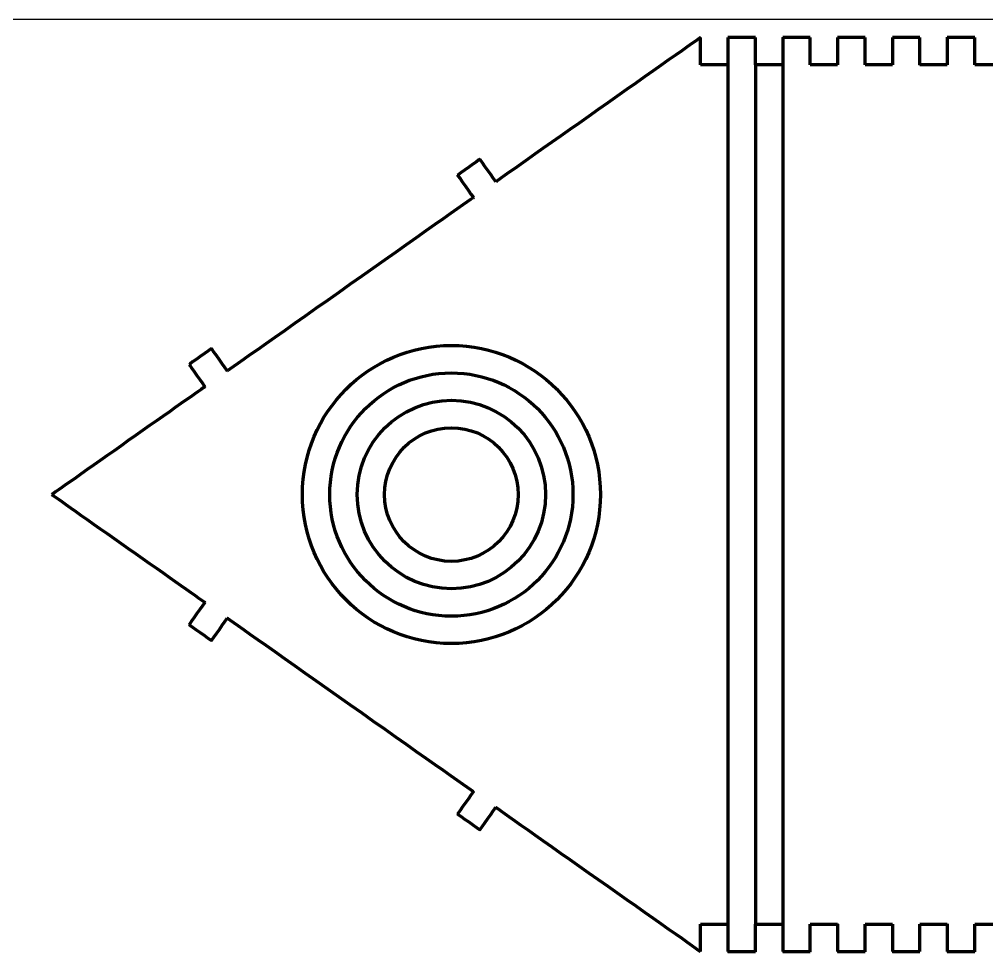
# Model space of a CAD drawing. Header units: centimetres. Extents: x 1569 to 2514, y -799 to -397.
# Drawn here: x 2292.4 to 2391.2, y -492.4 to -397.2 of the extents above; entities that cross this region are included whole.
import ezdxf

# ---------------------------------------------------------------- set-up
doc = ezdxf.new("R2010")
doc.units = ezdxf.units.CM
doc.header["$MEASUREMENT"] = 0
doc.layers.add('layer 1', color=7, linetype='Continuous')

msp = doc.modelspace()

# ---------------------------------------------------------------- linework, layer by layer
msp.add_line((2514.087, -397.205), (2064.087, -397.205))
at = {"layer": 'layer 1', "lineweight": 80}
for points, knots in [([(2361.981, -399.052), (2361.981, -399.052), (2361.981, -399.052), (2341.066, -413.782), (2341.066, -413.782)], [0.005347594, 0.005347594, 0.005347594, 0.005347594, 0.005347604, 0.010695187, 0.010695187, 0.010695187, 0.010695187]), ([(2367.581, -399.052), (2367.581, -399.052), (2367.581, -399.052), (2364.78, -399.052), (2364.78, -399.052)], [0.973262032, 0.973262032, 0.973262032, 0.973262032, 0.973262042, 0.978609626, 0.978609626, 0.978609626, 0.978609626]), ([(2364.78, -399.052), (2364.78, -399.052), (2364.78, -399.052), (2364.78, -401.852), (2364.78, -401.852)], [0.978609626, 0.978609626, 0.978609626, 0.978609626, 0.978609636, 0.983957219, 0.983957219, 0.983957219, 0.983957219]), ([(2367.581, -401.852), (2367.581, -401.852), (2367.581, -401.852), (2367.581, -399.052), (2367.581, -399.052)], [0.967914439, 0.967914439, 0.967914439, 0.967914439, 0.967914449, 0.973262032, 0.973262032, 0.973262032, 0.973262032]), ([(2373.18, -399.052), (2373.18, -399.052), (2373.18, -399.052), (2370.38, -399.052), (2370.38, -399.052)], [0.951871658, 0.951871658, 0.951871658, 0.951871658, 0.951871668, 0.957219251, 0.957219251, 0.957219251, 0.957219251]), ([(2370.38, -399.052), (2370.38, -399.052), (2370.38, -399.052), (2370.38, -401.852), (2370.38, -401.852)], [0.957219251, 0.957219251, 0.957219251, 0.957219251, 0.957219261, 0.962566845, 0.962566845, 0.962566845, 0.962566845]), ([(2373.18, -401.852), (2373.18, -401.852), (2373.18, -401.852), (2373.18, -399.052), (2373.18, -399.052)], [0.946524064, 0.946524064, 0.946524064, 0.946524064, 0.946524074, 0.951871658, 0.951871658, 0.951871658, 0.951871658]), ([(2378.78, -399.052), (2378.78, -399.052), (2378.78, -399.052), (2375.979, -399.052), (2375.979, -399.052)], [0.930481283, 0.930481283, 0.930481283, 0.930481283, 0.930481293, 0.935828877, 0.935828877, 0.935828877, 0.935828877]), ([(2375.979, -399.052), (2375.979, -399.052), (2375.979, -399.052), (2375.979, -401.852), (2375.979, -401.852)], [0.935828877, 0.935828877, 0.935828877, 0.935828877, 0.935828887, 0.941176471, 0.941176471, 0.941176471, 0.941176471]), ([(2378.78, -401.852), (2378.78, -401.852), (2378.78, -401.852), (2378.78, -399.052), (2378.78, -399.052)], [0.92513369, 0.92513369, 0.92513369, 0.92513369, 0.9251337, 0.930481283, 0.930481283, 0.930481283, 0.930481283]), ([(2384.379, -399.052), (2384.379, -399.052), (2384.379, -399.052), (2381.579, -399.052), (2381.579, -399.052)], [0.909090909, 0.909090909, 0.909090909, 0.909090909, 0.909090919, 0.914438503, 0.914438503, 0.914438503, 0.914438503]), ([(2381.579, -399.052), (2381.579, -399.052), (2381.579, -399.052), (2381.58, -401.852), (2381.58, -401.852)], [0.914438503, 0.914438503, 0.914438503, 0.914438503, 0.914438513, 0.919786096, 0.919786096, 0.919786096, 0.919786096]), ([(2384.379, -401.852), (2384.379, -401.852), (2384.379, -401.852), (2384.379, -399.052), (2384.379, -399.052)], [0.903743316, 0.903743316, 0.903743316, 0.903743316, 0.903743326, 0.909090909, 0.909090909, 0.909090909, 0.909090909]), ([(2389.979, -399.052), (2389.979, -399.052), (2389.979, -399.052), (2387.179, -399.052), (2387.179, -399.052)], [0.887700535, 0.887700535, 0.887700535, 0.887700535, 0.887700545, 0.893048128, 0.893048128, 0.893048128, 0.893048128]), ([(2387.179, -399.052), (2387.179, -399.052), (2387.179, -399.052), (2387.179, -401.852), (2387.179, -401.852)], [0.893048128, 0.893048128, 0.893048128, 0.893048128, 0.893048138, 0.898395722, 0.898395722, 0.898395722, 0.898395722]), ([(2389.979, -401.852), (2389.979, -401.852), (2389.979, -401.852), (2389.979, -399.052), (2389.979, -399.052)], [0.882352941, 0.882352941, 0.882352941, 0.882352941, 0.882352951, 0.887700535, 0.887700535, 0.887700535, 0.887700535]), ([(2364.78, -401.852), (2364.78, -401.852), (2364.78, -401.852), (2361.981, -401.852), (2361.981, -401.852)], [0.983957219, 0.983957219, 0.983957219, 0.983957219, 0.983957229, 0.989304813, 0.989304813, 0.989304813, 0.989304813]), ([(2370.38, -401.852), (2370.38, -401.852), (2370.38, -401.852), (2367.581, -401.852), (2367.581, -401.852)], [0.962566845, 0.962566845, 0.962566845, 0.962566845, 0.962566855, 0.967914439, 0.967914439, 0.967914439, 0.967914439]), ([(2375.979, -401.852), (2375.979, -401.852), (2375.979, -401.852), (2373.18, -401.852), (2373.18, -401.852)], [0.941176471, 0.941176471, 0.941176471, 0.941176471, 0.941176481, 0.946524064, 0.946524064, 0.946524064, 0.946524064]), ([(2381.58, -401.852), (2381.58, -401.852), (2381.58, -401.852), (2378.78, -401.852), (2378.78, -401.852)], [0.919786096, 0.919786096, 0.919786096, 0.919786096, 0.919786106, 0.92513369, 0.92513369, 0.92513369, 0.92513369]), ([(2387.179, -401.852), (2387.179, -401.852), (2387.179, -401.852), (2384.379, -401.852), (2384.379, -401.852)], [0.898395722, 0.898395722, 0.898395722, 0.898395722, 0.898395732, 0.903743316, 0.903743316, 0.903743316, 0.903743316]), ([(2392.779, -401.852), (2392.779, -401.852), (2392.779, -401.852), (2389.979, -401.852), (2389.979, -401.852)], [0.877005348, 0.877005348, 0.877005348, 0.877005348, 0.877005358, 0.882352941, 0.882352941, 0.882352941, 0.882352941]), ([(2339.448, -411.488), (2339.448, -411.488), (2339.448, -411.488), (2337.16, -413.101), (2337.16, -413.101)], [0.016042781, 0.016042781, 0.016042781, 0.016042781, 0.016042791, 0.021390374, 0.021390374, 0.021390374, 0.021390374]), ([(2341.066, -413.782), (2341.066, -413.782), (2341.066, -413.782), (2339.448, -411.488), (2339.448, -411.488)], [0.010695187, 0.010695187, 0.010695187, 0.010695187, 0.010695197, 0.016042781, 0.016042781, 0.016042781, 0.016042781]), ([(2337.16, -413.101), (2337.16, -413.101), (2337.16, -413.101), (2338.776, -415.394), (2338.776, -415.394)], [0.021390374, 0.021390374, 0.021390374, 0.021390374, 0.021390384, 0.026737968, 0.026737968, 0.026737968, 0.026737968]), ([(2338.776, -415.394), (2338.776, -415.394), (2338.776, -415.394), (2313.637, -433.098), (2313.637, -433.098)], [0.026737968, 0.026737968, 0.026737968, 0.026737968, 0.026737978, 0.032085561, 0.032085561, 0.032085561, 0.032085561]), ([(2312.027, -430.814), (2312.027, -430.814), (2312.027, -430.814), (2309.738, -432.427), (2309.738, -432.427)], [0.037433155, 0.037433155, 0.037433155, 0.037433155, 0.037433165, 0.042780749, 0.042780749, 0.042780749, 0.042780749]), ([(2313.637, -433.098), (2313.637, -433.098), (2313.637, -433.098), (2312.027, -430.814), (2312.027, -430.814)], [0.032085561, 0.032085561, 0.032085561, 0.032085561, 0.032085571, 0.037433155, 0.037433155, 0.037433155, 0.037433155]), ([(2309.738, -432.427), (2309.738, -432.427), (2309.738, -432.427), (2311.348, -434.709), (2311.348, -434.709)], [0.042780749, 0.042780749, 0.042780749, 0.042780749, 0.042780759, 0.048128342, 0.048128342, 0.048128342, 0.048128342]), ([(2311.348, -434.709), (2311.348, -434.709), (2311.348, -434.709), (2295.716, -445.718), (2295.716, -445.718)], [0.048128342, 0.048128342, 0.048128342, 0.048128342, 0.048128352, 0.053475936, 0.053475936, 0.053475936, 0.053475936]), ([(2336.531, -438.897), (2336.531, -438.897), (2340.298, -438.897), (2343.351, -441.95), (2343.351, -445.717), (2343.351, -445.717), (2343.351, -449.484), (2340.298, -452.537), (2336.531, -452.537)], [0.2, 0.2, 0.2, 0.2, 0.2, 0.4, 0.4, 0.4, 0.4, 0.6, 0.6, 0.6, 0.6]), ([(2295.716, -445.718), (2295.716, -445.718), (2295.716, -445.718), (2311.348, -456.725), (2311.348, -456.725)], [0.053475936, 0.053475936, 0.053475936, 0.053475936, 0.053475946, 0.058823529, 0.058823529, 0.058823529, 0.058823529]), ([(2336.531, -452.537), (2336.531, -452.537), (2332.765, -452.537), (2329.711, -449.484), (2329.711, -445.717)], [0.6, 0.6, 0.6, 0.6, 0.6, 1, 1, 1, 1]), ([(2311.348, -456.725), (2311.348, -456.725), (2311.348, -456.725), (2309.738, -459.007), (2309.738, -459.007)], [0.058823529, 0.058823529, 0.058823529, 0.058823529, 0.058823539, 0.064171123, 0.064171123, 0.064171123, 0.064171123]), ([(2312.027, -460.621), (2312.027, -460.621), (2312.027, -460.621), (2313.637, -458.337), (2313.637, -458.337)], [0.069518717, 0.069518717, 0.069518717, 0.069518717, 0.069518727, 0.07486631, 0.07486631, 0.07486631, 0.07486631]), ([(2313.637, -458.337), (2313.637, -458.337), (2313.637, -458.337), (2338.776, -476.041), (2338.776, -476.041)], [0.07486631, 0.07486631, 0.07486631, 0.07486631, 0.07486632, 0.080213904, 0.080213904, 0.080213904, 0.080213904]), ([(2309.738, -459.007), (2309.738, -459.007), (2309.738, -459.007), (2312.027, -460.621), (2312.027, -460.621)], [0.064171123, 0.064171123, 0.064171123, 0.064171123, 0.064171133, 0.069518717, 0.069518717, 0.069518717, 0.069518717]), ([(2338.776, -476.041), (2338.776, -476.041), (2338.776, -476.041), (2337.16, -478.334), (2337.16, -478.334)], [0.080213904, 0.080213904, 0.080213904, 0.080213904, 0.080213914, 0.085561497, 0.085561497, 0.085561497, 0.085561497]), ([(2339.448, -479.947), (2339.448, -479.947), (2339.448, -479.947), (2341.066, -477.652), (2341.066, -477.652)], [0.090909091, 0.090909091, 0.090909091, 0.090909091, 0.090909101, 0.096256684, 0.096256684, 0.096256684, 0.096256684]), ([(2341.066, -477.652), (2341.066, -477.652), (2341.066, -477.652), (2361.981, -492.382), (2361.981, -492.382)], [0.096256684, 0.096256684, 0.096256684, 0.096256684, 0.096256694, 0.101604278, 0.101604278, 0.101604278, 0.101604278]), ([(2337.16, -478.334), (2337.16, -478.334), (2337.16, -478.334), (2339.448, -479.947), (2339.448, -479.947)], [0.085561497, 0.085561497, 0.085561497, 0.085561497, 0.085561507, 0.090909091, 0.090909091, 0.090909091, 0.090909091]), ([(2361.981, -492.382), (2361.981, -492.382), (2361.981, -492.382), (2361.981, -489.582), (2361.981, -489.582)], [0.101604278, 0.101604278, 0.101604278, 0.101604278, 0.101604288, 0.106951872, 0.106951872, 0.106951872, 0.106951872]), ([(2361.981, -489.582), (2361.981, -489.582), (2361.981, -489.582), (2364.781, -489.582), (2364.781, -489.582)], [0.106951872, 0.106951872, 0.106951872, 0.106951872, 0.106951882, 0.112299465, 0.112299465, 0.112299465, 0.112299465]), ([(2364.781, -489.582), (2364.781, -489.582), (2364.781, -489.582), (2364.781, -492.382), (2364.781, -492.382)], [0.112299465, 0.112299465, 0.112299465, 0.112299465, 0.112299475, 0.117647059, 0.117647059, 0.117647059, 0.117647059]), ([(2367.582, -492.382), (2367.582, -492.382), (2367.582, -492.382), (2367.582, -489.582), (2367.582, -489.582)], [0.122994652, 0.122994652, 0.122994652, 0.122994652, 0.122994662, 0.128342246, 0.128342246, 0.128342246, 0.128342246]), ([(2367.582, -489.582), (2367.582, -489.582), (2367.582, -489.582), (2370.382, -489.582), (2370.382, -489.582)], [0.128342246, 0.128342246, 0.128342246, 0.128342246, 0.128342256, 0.13368984, 0.13368984, 0.13368984, 0.13368984]), ([(2370.382, -489.582), (2370.382, -489.582), (2370.382, -489.582), (2370.382, -492.382), (2370.382, -492.382)], [0.13368984, 0.13368984, 0.13368984, 0.13368984, 0.13368985, 0.139037433, 0.139037433, 0.139037433, 0.139037433]), ([(2373.182, -492.382), (2373.182, -492.382), (2373.182, -492.382), (2373.182, -489.582), (2373.182, -489.582)], [0.144385027, 0.144385027, 0.144385027, 0.144385027, 0.144385037, 0.14973262, 0.14973262, 0.14973262, 0.14973262]), ([(2373.182, -489.582), (2373.182, -489.582), (2373.182, -489.582), (2375.981, -489.582), (2375.981, -489.582)], [0.14973262, 0.14973262, 0.14973262, 0.14973262, 0.14973263, 0.155080214, 0.155080214, 0.155080214, 0.155080214]), ([(2375.981, -489.582), (2375.981, -489.582), (2375.981, -489.582), (2375.981, -492.382), (2375.981, -492.382)], [0.155080214, 0.155080214, 0.155080214, 0.155080214, 0.155080224, 0.160427807, 0.160427807, 0.160427807, 0.160427807]), ([(2378.781, -492.382), (2378.781, -492.382), (2378.781, -492.382), (2378.781, -489.582), (2378.781, -489.582)], [0.165775401, 0.165775401, 0.165775401, 0.165775401, 0.165775411, 0.171122995, 0.171122995, 0.171122995, 0.171122995]), ([(2378.781, -489.582), (2378.781, -489.582), (2378.781, -489.582), (2381.581, -489.582), (2381.581, -489.582)], [0.171122995, 0.171122995, 0.171122995, 0.171122995, 0.171123005, 0.176470588, 0.176470588, 0.176470588, 0.176470588]), ([(2381.581, -489.582), (2381.581, -489.582), (2381.581, -489.582), (2381.581, -492.382), (2381.581, -492.382)], [0.176470588, 0.176470588, 0.176470588, 0.176470588, 0.176470598, 0.181818182, 0.181818182, 0.181818182, 0.181818182]), ([(2384.381, -492.382), (2384.381, -492.382), (2384.381, -492.382), (2384.381, -489.582), (2384.381, -489.582)], [0.187165775, 0.187165775, 0.187165775, 0.187165775, 0.187165785, 0.192513369, 0.192513369, 0.192513369, 0.192513369]), ([(2384.381, -489.582), (2384.381, -489.582), (2384.381, -489.582), (2387.181, -489.582), (2387.181, -489.582)], [0.192513369, 0.192513369, 0.192513369, 0.192513369, 0.192513379, 0.197860963, 0.197860963, 0.197860963, 0.197860963]), ([(2387.181, -489.582), (2387.181, -489.582), (2387.181, -489.582), (2387.181, -492.382), (2387.181, -492.382)], [0.197860963, 0.197860963, 0.197860963, 0.197860963, 0.197860973, 0.203208556, 0.203208556, 0.203208556, 0.203208556]), ([(2389.981, -492.382), (2389.981, -492.382), (2389.981, -492.382), (2389.981, -489.582), (2389.981, -489.582)], [0.20855615, 0.20855615, 0.20855615, 0.20855615, 0.20855616, 0.213903743, 0.213903743, 0.213903743, 0.213903743]), ([(2389.981, -489.582), (2389.981, -489.582), (2389.981, -489.582), (2392.781, -489.582), (2392.781, -489.582)], [0.213903743, 0.213903743, 0.213903743, 0.213903743, 0.213903753, 0.219251337, 0.219251337, 0.219251337, 0.219251337]), ([(2364.781, -492.382), (2364.781, -492.382), (2364.781, -492.382), (2367.582, -492.382), (2367.582, -492.382)], [0.117647059, 0.117647059, 0.117647059, 0.117647059, 0.117647069, 0.122994652, 0.122994652, 0.122994652, 0.122994652]), ([(2370.382, -492.382), (2370.382, -492.382), (2370.382, -492.382), (2373.182, -492.382), (2373.182, -492.382)], [0.139037433, 0.139037433, 0.139037433, 0.139037433, 0.139037443, 0.144385027, 0.144385027, 0.144385027, 0.144385027]), ([(2375.981, -492.382), (2375.981, -492.382), (2375.981, -492.382), (2378.781, -492.382), (2378.781, -492.382)], [0.160427807, 0.160427807, 0.160427807, 0.160427807, 0.160427817, 0.165775401, 0.165775401, 0.165775401, 0.165775401]), ([(2381.581, -492.382), (2381.581, -492.382), (2381.581, -492.382), (2384.381, -492.382), (2384.381, -492.382)], [0.181818182, 0.181818182, 0.181818182, 0.181818182, 0.181818192, 0.187165775, 0.187165775, 0.187165775, 0.187165775]), ([(2387.181, -492.382), (2387.181, -492.382), (2387.181, -492.382), (2389.981, -492.382), (2389.981, -492.382)], [0.203208556, 0.203208556, 0.203208556, 0.203208556, 0.203208566, 0.20855615, 0.20855615, 0.20855615, 0.20855615])]:
    msp.add_open_spline(points, degree=3, knots=knots, dxfattribs=at)
for points in [[(2361.981, -401.852), (2361.981, -401.852), (2361.981, -399.052), (2361.981, -399.052)], [(2329.711, -445.717), (2329.711, -441.951), (2332.765, -438.897), (2336.531, -438.897)]]:
    msp.add_open_spline(points, degree=3, dxfattribs=at)
at = {"layer": 'layer 1', "color": 242, "lineweight": 80}
for points in [[(2364.781, -401.852), (2364.781, -401.852), (2364.781, -489.582), (2364.781, -489.582)], [(2367.582, -401.852), (2367.582, -401.852), (2367.582, -489.582), (2367.582, -489.582)], [(2370.382, -401.852), (2370.382, -401.852), (2370.382, -489.582), (2370.382, -489.582)], [(2346.15, -445.717), (2346.15, -451.021), (2341.836, -455.337), (2336.531, -455.337)], [(2348.95, -445.717), (2348.95, -452.565), (2343.379, -458.137), (2336.531, -458.137)], [(2351.751, -445.717), (2351.751, -454.109), (2344.924, -460.937), (2336.531, -460.937)]]:
    msp.add_open_spline(points, degree=3, dxfattribs=at)
for points, knots in [([(2336.531, -460.937), (2336.531, -460.937), (2328.138, -460.937), (2321.311, -454.11), (2321.311, -445.717), (2321.311, -445.717), (2321.311, -437.325), (2328.138, -430.497), (2336.531, -430.497)], [0.2, 0.2, 0.2, 0.2, 0.2, 0.4, 0.4, 0.4, 0.4, 0.6, 0.6, 0.6, 0.6]), ([(2336.531, -430.497), (2336.531, -430.497), (2344.923, -430.498), (2351.751, -437.325), (2351.751, -445.717)], [0.6, 0.6, 0.6, 0.6, 0.6, 1, 1, 1, 1]), ([(2336.531, -458.137), (2336.531, -458.137), (2329.683, -458.137), (2324.111, -452.566), (2324.111, -445.717), (2324.111, -445.717), (2324.111, -438.868), (2329.683, -433.297), (2336.531, -433.297), (2336.531, -433.297), (2343.379, -433.297), (2348.95, -438.869), (2348.95, -445.717)], [0.2, 0.2, 0.2, 0.2, 0.2, 0.4, 0.4, 0.4, 0.4, 0.6, 0.6, 0.6, 0.6, 1, 1, 1, 1]), ([(2336.531, -455.337), (2336.531, -455.337), (2331.228, -455.337), (2326.911, -451.022), (2326.911, -445.717), (2326.911, -445.717), (2326.911, -440.413), (2331.226, -436.097), (2336.531, -436.097)], [0.2, 0.2, 0.2, 0.2, 0.2, 0.4, 0.4, 0.4, 0.4, 0.6, 0.6, 0.6, 0.6]), ([(2336.531, -436.097), (2336.531, -436.097), (2341.835, -436.098), (2346.15, -440.413), (2346.15, -445.717)], [0.6, 0.6, 0.6, 0.6, 0.6, 1, 1, 1, 1])]:
    msp.add_open_spline(points, degree=3, knots=knots, dxfattribs=at)

doc.saveas('drawing.dxf')
